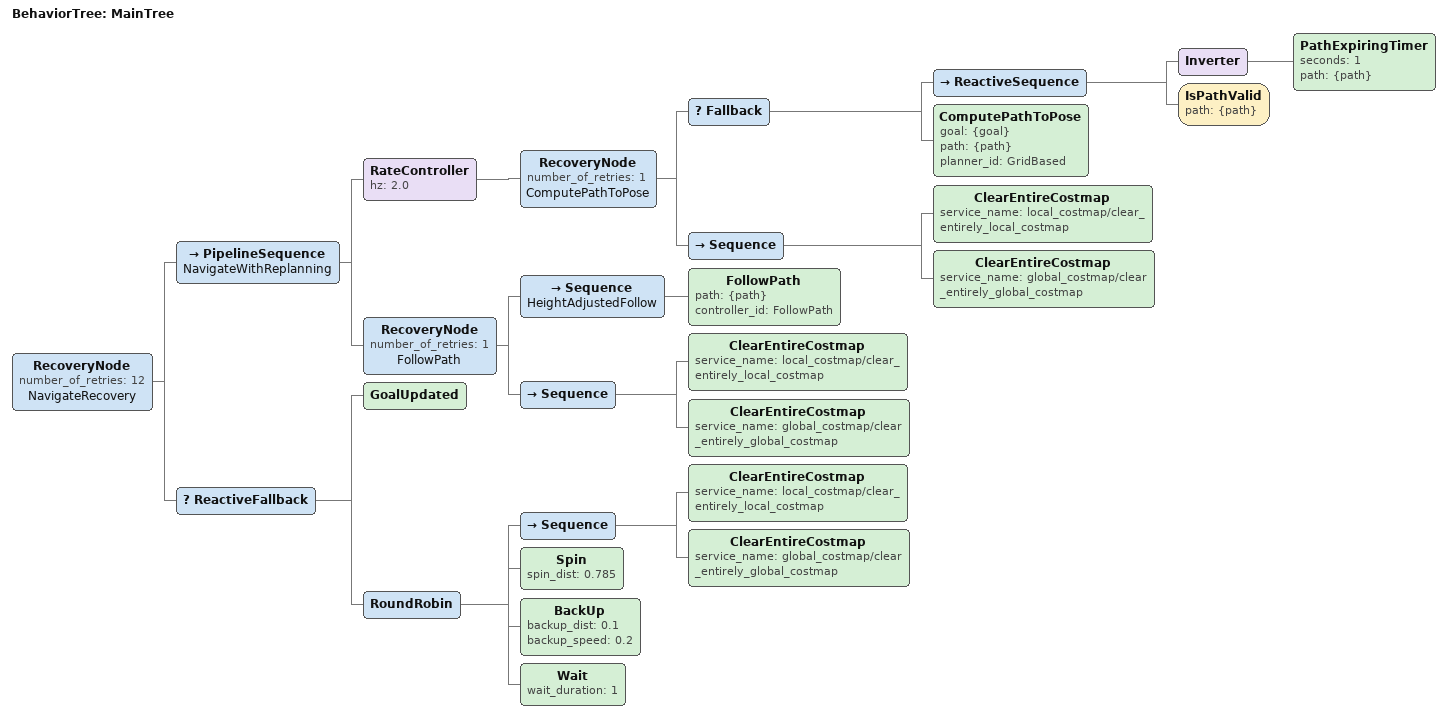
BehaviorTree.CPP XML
<root main_tree_to_execute="MainTree">

  <!-- ================= 节点模型（Groot & 校验） ================= -->

  <!-- ================= 主行为树 ================= -->
  <BehaviorTree ID="MainTree">

    <RecoveryNode number_of_retries="12" name="NavigateRecovery">

      <PipelineSequence name="NavigateWithReplanning">

        <!-- ===== 路径规划（保持原逻辑） ===== -->
        <RateController hz="2.0">
          <RecoveryNode number_of_retries="1" name="ComputePathToPose">
            <Fallback>
              <ReactiveSequence>
                <Inverter>
                  <PathExpiringTimer seconds="1" path="{path}"/>
                </Inverter>
                <IsPathValid path="{path}"/>
              </ReactiveSequence>
              <ComputePathToPose goal="{goal}" path="{path}" planner_id="GridBased"/>
            </Fallback>

            <Sequence>
              <ClearEntireCostmap service_name="local_costmap/clear_entirely_local_costmap"/>
              <ClearEntireCostmap service_name="global_costmap/clear_entirely_global_costmap"/>
            </Sequence>
          </RecoveryNode>
        </RateController>

        <!-- ===== 控制阶段：高度 + 跟踪 ===== -->
        <RecoveryNode number_of_retries="1" name="FollowPath">

          <!-- ⭐ 关键：高度控制在 FollowPath 前 -->
          <Sequence name="HeightAdjustedFollow">
            <FollowPath path="{path}" controller_id="FollowPath"/>
          </Sequence>

          <Sequence>
            <ClearEntireCostmap service_name="local_costmap/clear_entirely_local_costmap"/>
            <ClearEntireCostmap service_name="global_costmap/clear_entirely_global_costmap"/>
          </Sequence>

        </RecoveryNode>

      </PipelineSequence>

      <!-- ===== 恢复行为 ===== -->
      <ReactiveFallback>
        <GoalUpdated/>
        <RoundRobin>
          <Sequence>
            <ClearEntireCostmap service_name="local_costmap/clear_entirely_local_costmap"/>
            <ClearEntireCostmap service_name="global_costmap/clear_entirely_global_costmap"/>
          </Sequence>
          <Spin spin_dist="0.785"/>
          <BackUp backup_dist="0.1" backup_speed="0.2"/>
          <Wait wait_duration="1"/>
        </RoundRobin>
      </ReactiveFallback>

    </RecoveryNode>

  </BehaviorTree>
</root>
